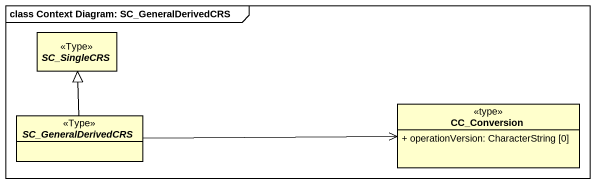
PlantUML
@startuml
mainframe class Context Diagram: SC_GeneralDerivedCRS
hide circle
hide empty members
skinparam classAttributeIconSize 0
abstract class SC_SingleCRS <<Type>>
abstract class SC_GeneralDerivedCRS <<Type>>
class CC_Conversion <<type>> {
  + operationVersion: CharacterString [0]
}
SC_GeneralDerivedCRS -up-|> SC_SingleCRS
SC_GeneralDerivedCRS -right-> CC_Conversion
@enduml
